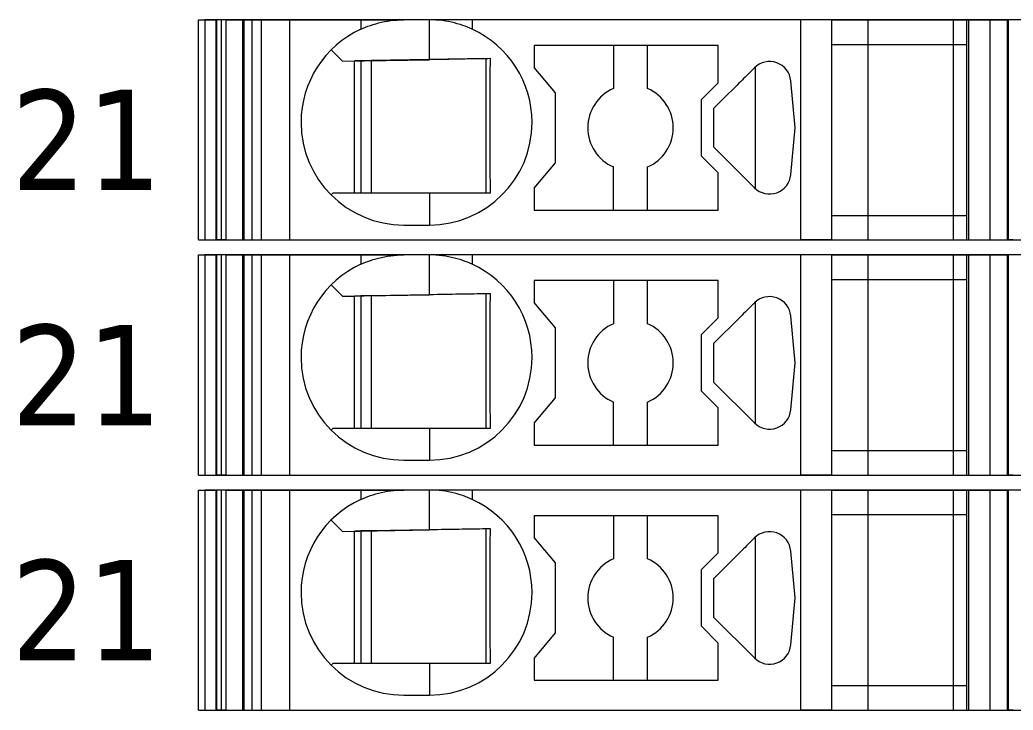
# Model space of a CAD drawing. Header units: millimetres. Extents: x 0 to 1680, y 0 to 1188.
# Drawn here: x 836.68 to 859.89, y 319.15 to 335.3 of the extents above; entities that cross this region are included whole.
import ezdxf
from ezdxf.enums import TextEntityAlignment as Align

# ---------------------------------------------------------------- set-up
doc = ezdxf.new("R2010")
doc.units = ezdxf.units.MM
for name, color, linetype, lineweight in [('EPLAN309', 5, 'Continuous', 5), ('EPLAN493', 5, 'Continuous', 5), ('MAIN-1', 7, 'Continuous', 5), ('MAIN-2', 7, 'Continuous', 5)]:
    doc.layers.add(name, color=color, linetype=linetype, lineweight=lineweight)
doc.styles.add('Tahoma', font='')
doc.styles.get('Tahoma').set_extended_font_data('Tahoma')

# ---------------------------------------------------------------- blocks, each defined once
blk = doc.blocks.new('EPLSYM_LibrarySPECIAL_Symbol12_Variant0_Placement8_6')
at = {"layer": 'EPLAN309', "lineweight": 13, "ltscale": 16}
blk.add_lwpolyline([(0, -5.15), (68.15, -5.15), (68.15, 0), (0, 0)], close=True, dxfattribs=at)
at = {"layer": 'EPLAN493', "color": 5, "style": 'Tahoma'}
blk.add_attdef('17_20450', text='', height=2.3478, dxfattribs=at).set_placement((0, -21.83478), align=Align.MIDDLE_RIGHT)
blk = doc.blocks.new('EPLSYM_LibrarySPECIAL_Symbol12_Variant0_Placement8_7')
at = {"layer": 'EPLAN309', "lineweight": 13, "ltscale": 16}
blk.add_lwpolyline([(0, -5.15), (68.15, -5.15), (68.15, 0), (0, 0)], close=True, dxfattribs=at)
at = {"layer": 'EPLAN493', "color": 5, "style": 'Tahoma'}
blk.add_attdef('17_20450', text='', height=2.3478, dxfattribs=at).set_placement((0, -21.83478), align=Align.MIDDLE_RIGHT)
blk = doc.blocks.new('EPLSYM_LibrarySPECIAL_Symbol12_Variant0_Placement8_8')
at = {"layer": 'EPLAN309', "lineweight": 13, "ltscale": 16}
blk.add_lwpolyline([(0, -5.15), (68.15, -5.15), (68.15, 0), (0, 0)], close=True, dxfattribs=at)
at = {"layer": 'EPLAN493', "color": 5, "style": 'Tahoma'}
blk.add_attdef('17_20450', text='', height=2.3478, dxfattribs=at).set_placement((0, -21.83478), align=Align.MIDDLE_RIGHT)

msp = doc.modelspace()

# ---------------------------------------------------------------- linework, layer by layer
at = {"layer": 'MAIN-1'}
for p, q in [((840.85, 335.3), (841.284, 335.3)), ((840.85, 330.15), (840.85, 335.3)), ((841.393, 335.3), (841.284, 335.3)), ((841.284, 330.15), (841.284, 335.3)), ((841.501, 335.3), (841.393, 335.3)), ((841.393, 330.15), (841.393, 335.3)), ((841.501, 335.3), (844.65, 335.3)), ((841.501, 330.15), (841.501, 335.3)), ((844.65, 335.3), (845.65, 335.3)), ((844.65, 335.3), (844.65, 335.082)), ((844.997, 335.209), (845.063, 335.227)), ((845.063, 335.227), (845.131, 335.243)), ((845.131, 335.243), (845.201, 335.258)), ((845.201, 335.258), (845.272, 335.27)), ((845.272, 335.27), (845.346, 335.281)), ((845.346, 335.281), (845.421, 335.289)), ((845.421, 335.289), (845.497, 335.295)), ((845.497, 335.295), (845.573, 335.299)), ((845.573, 335.299), (845.65, 335.3)), ((846.25, 335.3), (845.65, 335.3)), ((846.327, 335.299), (846.25, 335.3)), ((847.25, 335.3), (846.25, 335.3)), ((846.25, 334.368), (846.25, 335.3)), ((846.403, 335.295), (846.327, 335.299)), ((846.479, 335.289), (846.403, 335.295)), ((846.554, 335.281), (846.479, 335.289)), ((846.628, 335.27), (846.554, 335.281)), ((846.699, 335.258), (846.628, 335.27)), ((846.769, 335.243), (846.699, 335.258)), ((846.837, 335.227), (846.769, 335.243)), ((846.903, 335.209), (846.837, 335.227)), ((854.932, 335.3), (847.25, 335.3)), ((847.25, 335.3), (847.25, 335.082)), ((855.65, 335.3), (854.932, 335.3)), ((854.932, 330.15), (854.932, 335.3)), ((855.65, 335.3), (858.8, 335.3)), ((855.65, 335.3), (855.65, 330.15)), ((858.8, 335.3), (859.35, 335.3)), ((858.8, 335.3), (858.8, 330.15)), ((859.35, 335.3), (859.784, 335.3)), ((859.35, 335.3), (859.35, 330.15)), ((859.893, 335.3), (859.784, 335.3)), ((859.784, 330.15), (859.784, 335.3)), ((844.65, 335.082), (844.702, 335.105)), ((844.702, 335.105), (844.756, 335.127)), ((844.756, 335.127), (844.813, 335.149)), ((844.813, 335.149), (844.872, 335.17)), ((844.872, 335.17), (844.933, 335.19)), ((844.933, 335.19), (844.997, 335.209)), ((846.967, 335.19), (846.903, 335.209)), ((847.028, 335.17), (846.967, 335.19)), ((847.087, 335.149), (847.028, 335.17)), ((847.144, 335.127), (847.087, 335.149)), ((847.198, 335.105), (847.144, 335.127)), ((847.25, 335.082), (847.198, 335.105)), ((843.953, 334.597), (844.217, 334.333)), ((848.7, 334.7), (848.7, 334.189)), ((853, 334.7), (848.7, 334.7)), ((850.55, 334.7), (850.55, 333.692)), ((851.35, 333.692), (851.35, 334.7)), ((853, 333.829), (853, 334.7)), ((855.65, 334.725), (858.8, 334.725)), ((844.217, 334.333), (846.25, 334.368)), ((844.5, 331.25), (844.5, 334.338)), ((844.65, 334.34), (844.65, 331.25)), ((844.9, 331.25), (844.9, 334.345)), ((846.345, 334.37), (846.25, 334.368)), ((846.438, 334.371), (846.345, 334.37)), ((846.53, 334.373), (846.438, 334.371)), ((846.618, 334.375), (846.53, 334.373)), ((846.703, 334.376), (846.618, 334.375)), ((846.786, 334.377), (846.703, 334.376)), ((846.865, 334.379), (846.786, 334.377)), ((846.943, 334.38), (846.865, 334.379)), ((847.017, 334.381), (846.943, 334.38)), ((847.09, 334.382), (847.017, 334.381)), ((847.16, 334.384), (847.09, 334.382)), ((847.229, 334.385), (847.16, 334.384)), ((847.297, 334.386), (847.229, 334.385)), ((847.363, 334.387), (847.297, 334.386)), ((847.428, 334.388), (847.363, 334.387)), ((847.491, 334.389), (847.428, 334.388)), ((847.554, 334.39), (847.491, 334.389)), ((847.615, 334.391), (847.554, 334.39)), ((847.579, 331.25), (847.579, 334.391)), ((847.676, 334.392), (847.615, 334.391)), ((847.675, 334.25), (847.676, 334.322)), ((847.676, 334.322), (847.676, 334.392)), ((847.673, 334.103), (847.674, 334.177)), ((847.673, 334.027), (847.673, 334.103)), ((847.674, 334.177), (847.675, 334.25)), ((849.2, 333.593), (848.7, 334.189)), ((853.752, 334.085), (853.721, 334.053)), ((853.784, 334.116), (853.752, 334.085)), ((853.815, 334.147), (853.784, 334.116)), ((853.846, 334.179), (853.815, 334.147)), ((853.867, 334.198), (853.867, 331.352)), ((847.67, 333.788), (847.671, 333.87)), ((847.671, 333.87), (847.672, 333.949)), ((847.672, 333.949), (847.673, 334.027)), ((853.521, 333.853), (853.483, 333.815)), ((853.558, 333.89), (853.521, 333.853)), ((853.594, 333.926), (853.558, 333.89)), ((853.627, 333.959), (853.594, 333.926)), ((853.658, 333.991), (853.627, 333.959)), ((853.69, 334.022), (853.658, 333.991)), ((853.721, 334.053), (853.69, 334.022)), ((854.802, 332.775), (854.698, 333.872)), ((847.669, 333.617), (847.67, 333.704)), ((847.669, 333.526), (847.669, 333.617)), ((847.67, 333.704), (847.67, 333.788)), ((852.6, 333.429), (853, 333.829)), ((853.323, 333.656), (853.242, 333.574)), ((853.402, 333.734), (853.323, 333.656)), ((853.443, 333.775), (853.402, 333.734)), ((853.483, 333.815), (853.443, 333.775)), ((847.668, 333.432), (847.669, 333.526)), ((847.668, 333.334), (847.668, 333.432)), ((849.2, 331.957), (849.2, 333.593)), ((852.6, 333.429), (852.6, 332.121)), ((853.072, 333.404), (852.986, 333.318)), ((853.158, 333.49), (853.072, 333.404)), ((853.242, 333.574), (853.158, 333.49)), ((847.667, 333.231), (847.668, 333.334)), ((847.667, 333.124), (847.667, 333.231)), ((852.986, 333.318), (852.9, 333.232)), ((852.9, 333.102), (852.9, 333.232)), ((847.667, 333.013), (847.667, 333.124)), ((847.667, 332.9), (847.667, 333.013)), ((852.9, 332.971), (852.9, 333.102)), ((852.9, 332.84), (852.9, 332.971)), ((847.667, 332.779), (847.667, 332.9)), ((847.667, 332.661), (847.667, 332.779)), ((852.9, 332.71), (852.9, 332.84)), ((852.9, 332.579), (852.9, 332.71)), ((854.698, 331.678), (854.802, 332.775)), ((847.667, 332.547), (847.667, 332.661)), ((847.668, 332.438), (847.667, 332.547)), ((847.668, 332.334), (847.668, 332.438)), ((852.9, 332.448), (852.9, 332.579)), ((852.9, 332.318), (852.9, 332.448)), ((847.669, 332.234), (847.668, 332.334)), ((847.669, 332.139), (847.669, 332.234)), ((852.9, 332.318), (853.846, 331.371)), ((847.67, 332.048), (847.669, 332.139)), ((847.671, 331.959), (847.67, 332.048)), ((853, 331.721), (852.6, 332.121)), ((847.672, 331.873), (847.671, 331.959)), ((847.672, 331.79), (847.672, 331.873)), ((847.673, 331.708), (847.672, 331.79)), ((848.7, 331.361), (849.2, 331.957)), ((850.55, 330.85), (850.55, 331.858)), ((851.35, 330.85), (851.35, 331.858)), ((847.674, 331.629), (847.673, 331.708)), ((847.675, 331.55), (847.674, 331.629)), ((847.676, 331.474), (847.675, 331.55)), ((853, 330.85), (853, 331.721)), ((847.676, 331.398), (847.676, 331.474)), ((847.677, 331.324), (847.676, 331.398)), ((847.678, 331.25), (847.677, 331.324)), ((848.7, 331.361), (848.7, 330.85)), ((844, 331.25), (843.953, 331.203)), ((844, 331.25), (846.25, 331.25)), ((846.25, 331.25), (846.342, 331.25)), ((846.25, 331.25), (846.25, 330.5)), ((846.342, 331.25), (846.433, 331.25)), ((846.433, 331.25), (846.523, 331.25)), ((846.523, 331.25), (846.61, 331.25)), ((846.61, 331.25), (846.695, 331.25)), ((846.695, 331.25), (846.778, 331.25)), ((846.778, 331.25), (846.858, 331.25)), ((846.858, 331.25), (846.936, 331.25)), ((846.936, 331.25), (847.011, 331.25)), ((847.011, 331.25), (847.085, 331.25)), ((847.085, 331.25), (847.157, 331.25)), ((847.157, 331.25), (847.226, 331.25)), ((847.226, 331.25), (847.295, 331.25)), ((847.295, 331.25), (847.361, 331.25)), ((847.361, 331.25), (847.427, 331.25)), ((847.427, 331.25), (847.491, 331.25)), ((847.491, 331.25), (847.555, 331.25)), ((847.555, 331.25), (847.617, 331.25)), ((847.617, 331.25), (847.678, 331.25)), ((848.7, 330.85), (853, 330.85)), ((855.65, 330.725), (858.8, 330.725)), ((845.65, 330.5), (846.25, 330.5)), ((840.85, 330.15), (841.284, 330.15)), ((841.393, 330.15), (841.284, 330.15)), ((841.501, 330.15), (841.393, 330.15)), ((841.501, 330.15), (854.932, 330.15)), ((855.65, 330.15), (854.932, 330.15)), ((855.65, 330.15), (858.8, 330.15)), ((858.8, 330.15), (859.35, 330.15)), ((859.35, 330.15), (859.784, 330.15)), ((859.893, 330.15), (859.784, 330.15)), ((840.85, 329.8), (841.284, 329.8)), ((840.85, 324.65), (840.85, 329.8)), ((841.393, 329.8), (841.284, 329.8)), ((841.284, 324.65), (841.284, 329.8)), ((841.501, 329.8), (841.393, 329.8)), ((841.393, 324.65), (841.393, 329.8)), ((841.501, 329.8), (844.65, 329.8)), ((841.501, 324.65), (841.501, 329.8)), ((844.65, 329.8), (845.65, 329.8)), ((844.65, 329.8), (844.65, 329.582)), ((844.813, 329.649), (844.872, 329.67)), ((844.872, 329.67), (844.933, 329.69)), ((844.933, 329.69), (844.997, 329.709)), ((844.997, 329.709), (845.063, 329.727)), ((845.063, 329.727), (845.131, 329.743)), ((845.131, 329.743), (845.201, 329.758)), ((845.201, 329.758), (845.272, 329.77)), ((845.272, 329.77), (845.346, 329.781)), ((845.346, 329.781), (845.421, 329.789)), ((845.421, 329.789), (845.497, 329.795)), ((845.497, 329.795), (845.573, 329.799)), ((845.573, 329.799), (845.65, 329.8)), ((846.25, 329.8), (845.65, 329.8)), ((846.327, 329.799), (846.25, 329.8)), ((847.25, 329.8), (846.25, 329.8)), ((846.25, 328.868), (846.25, 329.8)), ((846.403, 329.795), (846.327, 329.799)), ((846.479, 329.789), (846.403, 329.795)), ((846.554, 329.781), (846.479, 329.789)), ((846.628, 329.77), (846.554, 329.781)), ((846.699, 329.758), (846.628, 329.77)), ((846.769, 329.743), (846.699, 329.758)), ((846.837, 329.727), (846.769, 329.743)), ((846.903, 329.709), (846.837, 329.727)), ((846.967, 329.69), (846.903, 329.709)), ((847.028, 329.67), (846.967, 329.69)), ((847.087, 329.649), (847.028, 329.67)), ((854.932, 329.8), (847.25, 329.8)), ((847.25, 329.8), (847.25, 329.582)), ((855.65, 329.8), (854.932, 329.8)), ((854.932, 324.65), (854.932, 329.8)), ((855.65, 329.8), (858.8, 329.8)), ((855.65, 329.8), (855.65, 324.65)), ((858.8, 329.8), (859.35, 329.8)), ((858.8, 329.8), (858.8, 324.65)), ((859.35, 329.8), (859.784, 329.8)), ((859.35, 329.8), (859.35, 324.65)), ((859.893, 329.8), (859.784, 329.8)), ((859.784, 324.65), (859.784, 329.8)), ((844.65, 329.582), (844.702, 329.605)), ((844.702, 329.605), (844.756, 329.627)), ((844.756, 329.627), (844.813, 329.649)), ((847.144, 329.627), (847.087, 329.649)), ((847.198, 329.605), (847.144, 329.627)), ((847.25, 329.582), (847.198, 329.605)), ((848.7, 329.2), (848.7, 328.689)), ((853, 329.2), (848.7, 329.2)), ((850.55, 329.2), (850.55, 328.192)), ((851.35, 328.192), (851.35, 329.2)), ((853, 328.329), (853, 329.2)), ((855.65, 329.225), (858.8, 329.225)), ((843.953, 329.097), (844.217, 328.833)), ((844.217, 328.833), (846.25, 328.868)), ((844.5, 325.75), (844.5, 328.838)), ((844.65, 328.84), (844.65, 325.75)), ((844.9, 325.75), (844.9, 328.845)), ((846.345, 328.87), (846.25, 328.868)), ((846.438, 328.871), (846.345, 328.87)), ((846.53, 328.873), (846.438, 328.871)), ((846.618, 328.875), (846.53, 328.873)), ((846.703, 328.876), (846.618, 328.875)), ((846.786, 328.877), (846.703, 328.876)), ((846.865, 328.879), (846.786, 328.877)), ((846.943, 328.88), (846.865, 328.879)), ((847.017, 328.881), (846.943, 328.88)), ((847.09, 328.882), (847.017, 328.881)), ((847.16, 328.884), (847.09, 328.882)), ((847.229, 328.885), (847.16, 328.884)), ((847.297, 328.886), (847.229, 328.885)), ((847.363, 328.887), (847.297, 328.886)), ((847.428, 328.888), (847.363, 328.887)), ((847.491, 328.889), (847.428, 328.888)), ((847.554, 328.89), (847.491, 328.889)), ((847.615, 328.891), (847.554, 328.89)), ((847.579, 325.75), (847.579, 328.891)), ((847.676, 328.892), (847.615, 328.891)), ((847.674, 328.677), (847.675, 328.75)), ((847.675, 328.75), (847.676, 328.822)), ((847.676, 328.822), (847.676, 328.892)), ((847.672, 328.449), (847.673, 328.527)), ((847.673, 328.603), (847.674, 328.677)), ((847.673, 328.527), (847.673, 328.603)), ((849.2, 328.093), (848.7, 328.689)), ((853.658, 328.491), (853.627, 328.459)), ((853.69, 328.522), (853.658, 328.491)), ((853.721, 328.553), (853.69, 328.522)), ((853.752, 328.585), (853.721, 328.553)), ((853.784, 328.616), (853.752, 328.585)), ((853.815, 328.647), (853.784, 328.616)), ((853.846, 328.679), (853.815, 328.647)), ((853.867, 328.698), (853.867, 325.852)), ((847.67, 328.288), (847.671, 328.37)), ((847.67, 328.204), (847.67, 328.288)), ((847.671, 328.37), (847.672, 328.449)), ((852.6, 327.929), (853, 328.329)), ((853.443, 328.275), (853.402, 328.234)), ((853.483, 328.315), (853.443, 328.275)), ((853.521, 328.353), (853.483, 328.315)), ((853.558, 328.39), (853.521, 328.353)), ((853.594, 328.426), (853.558, 328.39)), ((853.627, 328.459), (853.594, 328.426)), ((854.802, 327.275), (854.698, 328.372)), ((847.668, 327.932), (847.669, 328.026)), ((847.669, 328.117), (847.67, 328.204)), ((847.669, 328.026), (847.669, 328.117)), ((849.2, 326.457), (849.2, 328.093)), ((853.242, 328.074), (853.158, 327.99)), ((853.323, 328.156), (853.242, 328.074)), ((853.402, 328.234), (853.323, 328.156)), ((847.667, 327.731), (847.668, 327.834)), ((847.668, 327.834), (847.668, 327.932)), ((852.6, 327.929), (852.6, 326.621)), ((852.986, 327.818), (852.9, 327.732)), ((853.072, 327.904), (852.986, 327.818)), ((853.158, 327.99), (853.072, 327.904)), ((847.667, 327.624), (847.667, 327.731)), ((847.667, 327.513), (847.667, 327.624)), ((852.9, 327.602), (852.9, 327.732)), ((852.9, 327.471), (852.9, 327.602)), ((847.667, 327.4), (847.667, 327.513)), ((847.667, 327.279), (847.667, 327.4)), ((852.9, 327.34), (852.9, 327.471)), ((852.9, 327.21), (852.9, 327.34)), ((847.667, 327.161), (847.667, 327.279)), ((847.667, 327.047), (847.667, 327.161)), ((852.9, 327.079), (852.9, 327.21)), ((854.698, 326.178), (854.802, 327.275)), ((847.668, 326.938), (847.667, 327.047)), ((847.668, 326.834), (847.668, 326.938)), ((852.9, 326.948), (852.9, 327.079)), ((852.9, 326.818), (852.9, 326.948)), ((847.669, 326.734), (847.668, 326.834)), ((847.669, 326.639), (847.669, 326.734)), ((847.67, 326.548), (847.669, 326.639)), ((852.9, 326.818), (853.846, 325.871)), ((847.671, 326.459), (847.67, 326.548)), ((847.672, 326.373), (847.671, 326.459)), ((848.7, 325.861), (849.2, 326.457)), ((853, 326.221), (852.6, 326.621)), ((847.672, 326.29), (847.672, 326.373)), ((847.673, 326.208), (847.672, 326.29)), ((847.674, 326.129), (847.673, 326.208)), ((850.55, 325.35), (850.55, 326.358)), ((851.35, 325.35), (851.35, 326.358)), ((853, 325.35), (853, 326.221)), ((847.675, 326.05), (847.674, 326.129)), ((847.676, 325.974), (847.675, 326.05)), ((847.676, 325.898), (847.676, 325.974)), ((844, 325.75), (843.953, 325.703)), ((844, 325.75), (846.25, 325.75)), ((846.25, 325.75), (846.342, 325.75)), ((846.25, 325.75), (846.25, 325)), ((846.342, 325.75), (846.433, 325.75)), ((846.433, 325.75), (846.523, 325.75)), ((846.523, 325.75), (846.61, 325.75)), ((846.61, 325.75), (846.695, 325.75)), ((846.695, 325.75), (846.778, 325.75)), ((846.778, 325.75), (846.858, 325.75)), ((846.858, 325.75), (846.936, 325.75)), ((846.936, 325.75), (847.011, 325.75)), ((847.011, 325.75), (847.085, 325.75)), ((847.085, 325.75), (847.157, 325.75)), ((847.157, 325.75), (847.226, 325.75)), ((847.226, 325.75), (847.295, 325.75)), ((847.295, 325.75), (847.361, 325.75)), ((847.361, 325.75), (847.427, 325.75)), ((847.427, 325.75), (847.491, 325.75)), ((847.491, 325.75), (847.555, 325.75)), ((847.555, 325.75), (847.617, 325.75)), ((847.617, 325.75), (847.678, 325.75)), ((847.677, 325.824), (847.676, 325.898)), ((847.678, 325.75), (847.677, 325.824)), ((848.7, 325.861), (848.7, 325.35)), ((848.7, 325.35), (853, 325.35)), ((855.65, 325.225), (858.8, 325.225)), ((845.65, 325), (846.25, 325)), ((840.85, 324.65), (841.284, 324.65)), ((841.393, 324.65), (841.284, 324.65)), ((841.501, 324.65), (841.393, 324.65)), ((841.501, 324.65), (854.932, 324.65)), ((855.65, 324.65), (854.932, 324.65)), ((855.65, 324.65), (858.8, 324.65)), ((858.8, 324.65), (859.35, 324.65)), ((859.35, 324.65), (859.784, 324.65)), ((859.893, 324.65), (859.784, 324.65)), ((840.85, 324.3), (841.284, 324.3)), ((840.85, 319.15), (840.85, 324.3)), ((841.393, 324.3), (841.284, 324.3)), ((841.284, 319.15), (841.284, 324.3)), ((841.501, 324.3), (841.393, 324.3)), ((841.393, 319.15), (841.393, 324.3)), ((841.501, 324.3), (844.65, 324.3)), ((841.501, 319.15), (841.501, 324.3)), ((844.65, 324.3), (845.65, 324.3)), ((844.65, 324.3), (844.65, 324.082)), ((844.65, 324.082), (844.702, 324.105)), ((844.702, 324.105), (844.756, 324.127)), ((844.756, 324.127), (844.813, 324.149)), ((844.813, 324.149), (844.872, 324.17)), ((844.872, 324.17), (844.933, 324.19)), ((844.933, 324.19), (844.997, 324.209)), ((844.997, 324.209), (845.063, 324.227)), ((845.063, 324.227), (845.131, 324.243)), ((845.131, 324.243), (845.201, 324.258)), ((845.201, 324.258), (845.272, 324.27)), ((845.272, 324.27), (845.346, 324.281)), ((845.346, 324.281), (845.421, 324.289)), ((845.421, 324.289), (845.497, 324.295)), ((845.497, 324.295), (845.573, 324.299)), ((845.573, 324.299), (845.65, 324.3)), ((846.25, 324.3), (845.65, 324.3)), ((846.327, 324.299), (846.25, 324.3)), ((847.25, 324.3), (846.25, 324.3)), ((846.25, 323.368), (846.25, 324.3)), ((846.403, 324.295), (846.327, 324.299)), ((846.479, 324.289), (846.403, 324.295)), ((846.554, 324.281), (846.479, 324.289)), ((846.628, 324.27), (846.554, 324.281)), ((846.699, 324.258), (846.628, 324.27)), ((846.769, 324.243), (846.699, 324.258)), ((846.837, 324.227), (846.769, 324.243)), ((846.903, 324.209), (846.837, 324.227)), ((846.967, 324.19), (846.903, 324.209)), ((847.028, 324.17), (846.967, 324.19)), ((847.087, 324.149), (847.028, 324.17)), ((847.144, 324.127), (847.087, 324.149)), ((847.198, 324.105), (847.144, 324.127)), ((847.25, 324.082), (847.198, 324.105)), ((854.932, 324.3), (847.25, 324.3)), ((847.25, 324.3), (847.25, 324.082)), ((855.65, 324.3), (854.932, 324.3)), ((854.932, 319.15), (854.932, 324.3)), ((855.65, 324.3), (858.8, 324.3)), ((855.65, 324.3), (855.65, 319.15)), ((858.8, 324.3), (859.35, 324.3)), ((858.8, 324.3), (858.8, 319.15)), ((859.35, 324.3), (859.784, 324.3)), ((859.35, 324.3), (859.35, 319.15)), ((859.893, 324.3), (859.784, 324.3)), ((859.784, 319.15), (859.784, 324.3)), ((848.7, 323.7), (848.7, 323.189)), ((853, 323.7), (848.7, 323.7)), ((850.55, 323.7), (850.55, 322.692)), ((851.35, 322.692), (851.35, 323.7)), ((853, 322.829), (853, 323.7)), ((855.65, 323.725), (858.8, 323.725)), ((843.953, 323.597), (844.217, 323.333)), ((847.16, 323.384), (847.09, 323.382)), ((847.229, 323.385), (847.16, 323.384)), ((847.297, 323.386), (847.229, 323.385)), ((847.363, 323.387), (847.297, 323.386)), ((847.428, 323.388), (847.363, 323.387)), ((847.491, 323.389), (847.428, 323.388)), ((847.554, 323.39), (847.491, 323.389)), ((847.615, 323.391), (847.554, 323.39)), ((847.579, 320.25), (847.579, 323.391)), ((847.676, 323.392), (847.615, 323.391)), ((847.676, 323.322), (847.676, 323.392)), ((844.217, 323.333), (846.25, 323.368)), ((844.5, 320.25), (844.5, 323.338)), ((844.65, 323.34), (844.65, 320.25)), ((844.9, 320.25), (844.9, 323.345)), ((846.345, 323.37), (846.25, 323.368)), ((846.438, 323.371), (846.345, 323.37)), ((846.53, 323.373), (846.438, 323.371)), ((846.618, 323.375), (846.53, 323.373)), ((846.703, 323.376), (846.618, 323.375)), ((846.786, 323.377), (846.703, 323.376)), ((846.865, 323.379), (846.786, 323.377)), ((846.943, 323.38), (846.865, 323.379)), ((847.017, 323.381), (846.943, 323.38)), ((847.09, 323.382), (847.017, 323.381)), ((847.673, 323.103), (847.674, 323.177)), ((847.674, 323.177), (847.675, 323.25)), ((847.675, 323.25), (847.676, 323.322)), ((849.2, 322.593), (848.7, 323.189)), ((853.846, 323.179), (853.815, 323.147)), ((853.867, 323.198), (853.867, 320.352)), ((847.671, 322.87), (847.672, 322.949)), ((847.672, 322.949), (847.673, 323.027)), ((847.673, 323.027), (847.673, 323.103)), ((853.594, 322.926), (853.558, 322.89)), ((853.627, 322.959), (853.594, 322.926)), ((853.658, 322.991), (853.627, 322.959)), ((853.69, 323.022), (853.658, 322.991)), ((853.721, 323.053), (853.69, 323.022)), ((853.752, 323.085), (853.721, 323.053)), ((853.784, 323.116), (853.752, 323.085)), ((853.815, 323.147), (853.784, 323.116)), ((847.669, 322.617), (847.67, 322.704)), ((847.67, 322.788), (847.671, 322.87)), ((847.67, 322.704), (847.67, 322.788)), ((852.6, 322.429), (853, 322.829)), ((853.402, 322.734), (853.323, 322.656)), ((853.443, 322.775), (853.402, 322.734)), ((853.483, 322.815), (853.443, 322.775)), ((853.521, 322.853), (853.483, 322.815)), ((853.558, 322.89), (853.521, 322.853)), ((854.802, 321.775), (854.698, 322.872)), ((847.668, 322.432), (847.669, 322.526)), ((847.669, 322.526), (847.669, 322.617)), ((849.2, 320.957), (849.2, 322.593)), ((853.158, 322.49), (853.072, 322.404)), ((853.242, 322.574), (853.158, 322.49)), ((853.323, 322.656), (853.242, 322.574)), ((847.667, 322.231), (847.668, 322.334)), ((847.667, 322.124), (847.667, 322.231)), ((847.668, 322.334), (847.668, 322.432)), ((852.6, 322.429), (852.6, 321.121)), ((852.986, 322.318), (852.9, 322.232)), ((852.9, 322.102), (852.9, 322.232)), ((853.072, 322.404), (852.986, 322.318)), ((847.667, 322.013), (847.667, 322.124)), ((847.667, 321.9), (847.667, 322.013)), ((852.9, 321.971), (852.9, 322.102)), ((847.667, 321.779), (847.667, 321.9)), ((847.667, 321.661), (847.667, 321.779)), ((852.9, 321.84), (852.9, 321.971)), ((852.9, 321.71), (852.9, 321.84)), ((854.698, 320.678), (854.802, 321.775)), ((847.667, 321.547), (847.667, 321.661)), ((847.668, 321.438), (847.667, 321.547)), ((852.9, 321.579), (852.9, 321.71)), ((852.9, 321.448), (852.9, 321.579)), ((847.668, 321.334), (847.668, 321.438)), ((847.669, 321.234), (847.668, 321.334)), ((852.9, 321.318), (852.9, 321.448)), ((852.9, 321.318), (853.846, 320.371)), ((847.669, 321.139), (847.669, 321.234)), ((847.67, 321.048), (847.669, 321.139)), ((853, 320.721), (852.6, 321.121)), ((847.671, 320.959), (847.67, 321.048)), ((847.672, 320.873), (847.671, 320.959)), ((847.672, 320.79), (847.672, 320.873)), ((848.7, 320.361), (849.2, 320.957)), ((850.55, 319.85), (850.55, 320.858)), ((851.35, 319.85), (851.35, 320.858)), ((847.673, 320.708), (847.672, 320.79)), ((847.674, 320.629), (847.673, 320.708)), ((847.675, 320.55), (847.674, 320.629)), ((853, 319.85), (853, 320.721)), ((847.676, 320.474), (847.675, 320.55)), ((847.676, 320.398), (847.676, 320.474)), ((847.677, 320.324), (847.676, 320.398)), ((844, 320.25), (843.953, 320.203)), ((844, 320.25), (846.25, 320.25)), ((846.25, 320.25), (846.342, 320.25)), ((846.25, 320.25), (846.25, 319.5)), ((846.342, 320.25), (846.433, 320.25)), ((846.433, 320.25), (846.523, 320.25)), ((846.523, 320.25), (846.61, 320.25)), ((846.61, 320.25), (846.695, 320.25)), ((846.695, 320.25), (846.778, 320.25)), ((846.778, 320.25), (846.858, 320.25)), ((846.858, 320.25), (846.936, 320.25)), ((846.936, 320.25), (847.011, 320.25)), ((847.011, 320.25), (847.085, 320.25)), ((847.085, 320.25), (847.157, 320.25)), ((847.157, 320.25), (847.226, 320.25)), ((847.226, 320.25), (847.295, 320.25)), ((847.295, 320.25), (847.361, 320.25)), ((847.361, 320.25), (847.427, 320.25)), ((847.427, 320.25), (847.491, 320.25)), ((847.491, 320.25), (847.555, 320.25)), ((847.555, 320.25), (847.617, 320.25)), ((847.617, 320.25), (847.678, 320.25)), ((847.678, 320.25), (847.677, 320.324)), ((848.7, 320.361), (848.7, 319.85)), ((848.7, 319.85), (853, 319.85)), ((855.65, 319.725), (858.8, 319.725)), ((845.65, 319.5), (846.25, 319.5)), ((840.85, 319.15), (841.284, 319.15)), ((841.393, 319.15), (841.284, 319.15)), ((841.501, 319.15), (841.393, 319.15)), ((841.501, 319.15), (854.932, 319.15)), ((855.65, 319.15), (854.932, 319.15)), ((855.65, 319.15), (858.8, 319.15)), ((858.8, 319.15), (859.35, 319.15)), ((859.35, 319.15), (859.784, 319.15)), ((859.893, 319.15), (859.784, 319.15))]:
    msp.add_line(p, q, dxfattribs=at)
for centre, radius, start, end in [((845.65, 332.9), 2.4, 114.6244, 180), ((846.25, 332.9), 2.4, 0, 65.3756), ((854.2, 333.825), 0.5, 5.4404, 135), ((850.95, 332.775), 1, 113.5782, 180), ((850.95, 332.775), 1, 0, 66.4218), ((845.65, 332.9), 2.4, 180, 270), ((846.25, 332.9), 2.4, 270, 0), ((850.95, 332.775), 1, 180, 246.4218), ((850.95, 332.775), 1, 293.5782, 0), ((854.2, 331.725), 0.5, 225, 354.5596), ((845.65, 327.4), 2.4, 114.6244, 180), ((846.25, 327.4), 2.4, 0, 65.3756), ((854.2, 328.325), 0.5, 5.4404, 135), ((850.95, 327.275), 1, 113.5782, 180), ((850.95, 327.275), 1, 0, 66.4218), ((845.65, 327.4), 2.4, 180, 270), ((846.25, 327.4), 2.4, 270, 0), ((850.95, 327.275), 1, 180, 246.4218), ((850.95, 327.275), 1, 293.5782, 0), ((854.2, 326.225), 0.5, 225, 354.5596), ((845.65, 321.9), 2.4, 114.6244, 180), ((846.25, 321.9), 2.4, 0, 65.3756), ((854.2, 322.825), 0.5, 5.4404, 135), ((850.95, 321.775), 1, 113.5782, 180), ((850.95, 321.775), 1, 0, 66.4218), ((845.65, 321.9), 2.4, 180, 270), ((846.25, 321.9), 2.4, 270, 0), ((850.95, 321.775), 1, 180, 246.4218), ((850.95, 321.775), 1, 293.5782, 0), ((854.2, 320.725), 0.5, 225, 354.5596)]:
    msp.add_arc(centre, radius, start, end, dxfattribs=at)
at = {"layer": 'MAIN-2'}
for p, q in [((841.256, 335.3), (841.256, 330.15)), ((841.889, 330.15), (841.889, 335.3)), ((841.917, 335.3), (841.917, 330.15)), ((842.102, 335.3), (842.102, 330.15)), ((842.32, 335.3), (842.32, 330.15)), ((842.981, 335.3), (842.981, 330.15)), ((856.506, 330.15), (856.506, 335.3)), ((858.491, 335.3), (858.491, 330.15)), ((858.85, 335.3), (858.85, 330.15)), ((859.756, 335.3), (859.756, 330.15)), ((844.217, 334.333), (844.5, 334.338)), ((844.65, 334.342), (844.5, 334.339)), ((844.5, 334.339), (844.5, 334.338)), ((844.5, 334.338), (844.5, 334.338)), ((844.9, 334.348), (844.65, 334.343)), ((844.65, 334.342), (844.65, 334.343)), ((844.65, 334.342), (844.65, 334.34)), ((844.9, 334.353), (847.579, 334.4)), ((844.9, 334.348), (844.9, 334.353)), ((844.9, 334.345), (844.9, 334.348)), ((847.579, 334.4), (847.676, 334.392)), ((847.579, 334.391), (847.579, 334.4)), ((844.65, 331.25), (844.65, 331.25)), ((844.9, 331.25), (844.9, 331.25)), ((841.256, 329.8), (841.256, 324.65)), ((841.889, 324.65), (841.889, 329.8)), ((841.917, 329.8), (841.917, 324.65)), ((842.102, 329.8), (842.102, 324.65)), ((842.32, 329.8), (842.32, 324.65)), ((842.981, 329.8), (842.981, 324.65)), ((856.506, 324.65), (856.506, 329.8)), ((858.491, 329.8), (858.491, 324.65)), ((858.85, 329.8), (858.85, 324.65)), ((859.756, 329.8), (859.756, 324.65)), ((844.217, 328.833), (844.5, 328.838)), ((844.65, 328.842), (844.5, 328.839)), ((844.5, 328.839), (844.5, 328.838)), ((844.5, 328.838), (844.5, 328.838)), ((844.9, 328.848), (844.65, 328.843)), ((844.65, 328.842), (844.65, 328.843)), ((844.65, 328.842), (844.65, 328.84)), ((844.9, 328.853), (847.579, 328.9)), ((844.9, 328.848), (844.9, 328.853)), ((844.9, 328.845), (844.9, 328.848)), ((847.579, 328.9), (847.676, 328.892)), ((847.579, 328.891), (847.579, 328.9)), ((844.65, 325.75), (844.65, 325.75)), ((844.9, 325.75), (844.9, 325.75)), ((841.256, 324.3), (841.256, 319.15)), ((841.889, 319.15), (841.889, 324.3)), ((841.917, 324.3), (841.917, 319.15)), ((842.102, 324.3), (842.102, 319.15)), ((842.32, 324.3), (842.32, 319.15)), ((842.981, 324.3), (842.981, 319.15)), ((856.506, 319.15), (856.506, 324.3)), ((858.491, 324.3), (858.491, 319.15)), ((858.85, 324.3), (858.85, 319.15)), ((859.756, 324.3), (859.756, 319.15)), ((844.9, 323.353), (847.579, 323.4)), ((847.579, 323.4), (847.676, 323.392)), ((847.579, 323.391), (847.579, 323.4)), ((844.217, 323.333), (844.5, 323.338)), ((844.65, 323.342), (844.5, 323.339)), ((844.5, 323.339), (844.5, 323.338)), ((844.5, 323.338), (844.5, 323.338)), ((844.9, 323.348), (844.65, 323.343)), ((844.65, 323.342), (844.65, 323.343)), ((844.65, 323.342), (844.65, 323.34)), ((844.9, 323.348), (844.9, 323.353)), ((844.9, 323.345), (844.9, 323.348)), ((844.65, 320.25), (844.65, 320.25)), ((844.9, 320.25), (844.9, 320.25))]:
    msp.add_line(p, q, dxfattribs=at)

# ---------------------------------------------------------------- block references
ref = msp.add_blockref('EPLSYM_LibrarySPECIAL_Symbol12_Variant0_Placement8_6', (841, 335.3))
ref.add_attrib('17_20450', '21', dxfattribs={"layer": 'EPLAN493', "color": 5, "height": 2.3478, "style": 'Tahoma'}).set_placement((840, 332.49), align=Align.MIDDLE_RIGHT)
ref = msp.add_blockref('EPLSYM_LibrarySPECIAL_Symbol12_Variant0_Placement8_7', (841, 329.8))
ref.add_attrib('17_20450', '21', dxfattribs={"layer": 'EPLAN493', "color": 5, "height": 2.3478, "style": 'Tahoma'}).set_placement((840, 326.99), align=Align.MIDDLE_RIGHT)
ref = msp.add_blockref('EPLSYM_LibrarySPECIAL_Symbol12_Variant0_Placement8_8', (841, 324.3))
ref.add_attrib('17_20450', '21', dxfattribs={"layer": 'EPLAN493', "color": 5, "height": 2.3478, "style": 'Tahoma'}).set_placement((840, 321.49), align=Align.MIDDLE_RIGHT)

doc.saveas('drawing.dxf')
